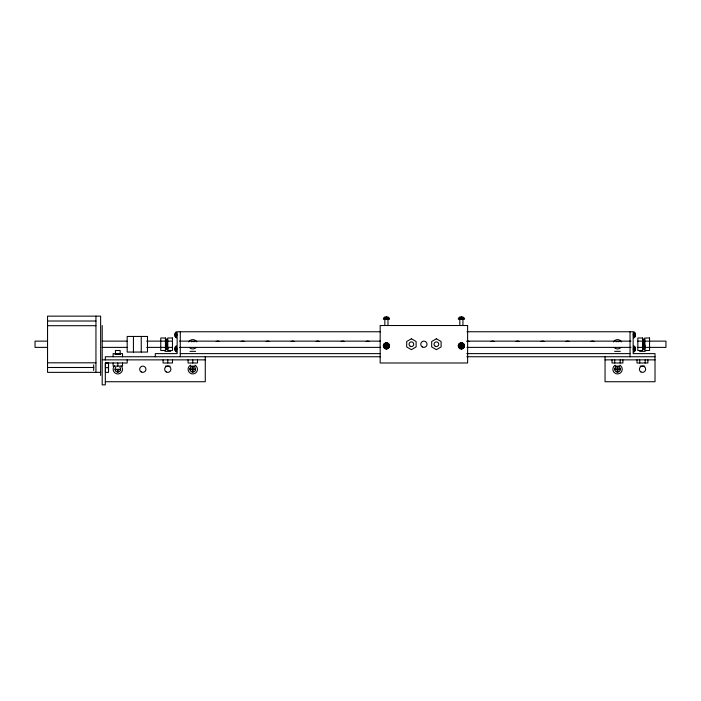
<?xml version="1.0" encoding="UTF-8"?>
<svg xmlns="http://www.w3.org/2000/svg" width="701" height="701" viewBox="0 0 701 701"><rect width="100%" height="100%" fill="white"/><g stroke="black" fill="none" stroke-linecap="round" stroke-linejoin="round"><path stroke-width="1.05" d="M643.79 348.301L643.86 347.249C642.177 349.457 646.664 349.045 643.72 348.783L643.86 347.521M165.559 341.755C164.682 339.74 167.609 337.856 167.373 340.852L167.048 339.345L165.813 339.468L166.514 348.783L167.854 348.87L166.575 348.949M643.807 347.617L643.658 348.949L642.887 339.468L644.061 339.179L644.806 346.741M166.102 340.642L165.962 341.641L165.62 340.809M166.785 340.616L166.987 339.179L167.329 340.476M643.93 339.836L644.201 341.448L644.061 339.179L644.254 340.852M643.316 341.659L643.588 348.783L644.867 349.045M383.465 345.339L383.491 345.085A3.032 3.032 0 0 1 389.449 345.865L389.432 346.68A3.119 3.119 0 0 1 383.298 345.865L383.403 345.058A3.119 3.119 0 0 1 389.537 345.865M389.37 346.39L389.344 346.653A3.032 3.032 0 0 1 383.386 345.865M458.419 345.339L458.358 345.058A3.119 3.119 0 0 1 464.5 345.865L464.395 346.68A3.119 3.119 0 0 1 458.252 345.865L458.331 345.33M643.658 347.258L643.527 348.301L644.797 348.87M166.645 348.783L166.707 348.301M384.761 345.865L384.814 345.435A1.656 1.656 0 0 1 385.988 344.27L386.847 344.27A1.656 1.656 0 0 1 388.074 345.865L388.021 346.294A1.656 1.656 0 0 1 386.847 347.468L385.988 347.468A1.656 1.656 0 0 1 384.761 345.865L388.074 345.865M459.716 345.865L459.777 345.435A1.656 1.656 0 0 1 460.943 344.27L461.801 344.27A1.656 1.656 0 0 1 463.037 345.865L462.975 346.294A1.656 1.656 0 0 1 461.801 347.468L460.943 347.468A1.656 1.656 0 0 1 459.716 345.865L463.037 345.865M166.531 346.68L166.382 347.538L167.583 347.591L167.784 349.045M643.606 346.68L643.465 347.538L644.666 347.591L644.727 348.379M643.562 345.943L643.395 346.548L644.596 346.574L644.762 345.961M642.887 339.468L644 339.345L644.307 340.476M166.435 345.076L166.321 346.548L167.513 346.574L167.583 347.591M643.509 345.076L644.71 345.058M642.948 339.626L644.131 339.345L644.666 347.591M643.01 340.09L644.193 339.836L644.456 340.852M643.08 340.835L644.263 340.616L644.508 341.448M166.286 342.386L165.935 340.09L167.118 339.836L167.25 341.641L166.058 341.808L166.251 345.4L167.451 345.383L167.513 346.574M167.25 341.641L167.32 342.824L166.339 343.236M166.19 344.165L167.381 344.103M643.264 344.165L644.657 344.095M384.761 316.922L388.074 316.922M459.716 316.922L463.037 316.922M383.719 317.702L389.116 317.702M458.682 317.702L464.071 317.702M383.386 318.491L389.449 318.491M458.349 318.491L464.404 318.491M383.298 319.27L389.537 319.27M458.252 319.27L464.5 319.27M47.545 321.014L95.949 321.014M47.545 325.702L95.949 325.702M380.538 331.757L177.16 331.757L177.16 353.619L155.298 353.619L155.298 356.748M466.98 331.757L633.152 331.757L633.152 353.619L655.014 353.619L655.014 381.73L605.051 381.73L605.051 356.748M174.812 334.885L177.16 334.885M633.152 334.885L635.5 334.885M47.545 341.133L35.05 341.133L35.05 347.381L47.545 347.381M102.197 341.133L126.969 341.133M146.711 341.133L165.445 341.133M167.793 341.133L172.472 341.133M179.5 341.133L380.643 341.133M466.997 341.133L630.97 341.133M637.84 341.133L642.528 341.133M644.867 341.133L665.95 341.133L665.95 347.381L644.867 347.381M102.197 347.381L126.969 347.381M146.711 347.381L165.445 347.381M167.793 347.381L172.472 347.381M179.5 347.381L380.643 347.381M466.997 347.381L630.97 347.381M637.84 347.381L642.528 347.381M174.812 348.94L177.16 348.94M633.152 348.94L635.5 348.94M164.972 351.35L170.606 351.35M189.962 351.35L195.588 351.35M614.646 351.35L620.271 351.35M639.627 351.35L645.262 351.35M180.28 353.619L380.538 353.619M466.813 353.619L630.033 353.619M114.999 354.478L120.633 354.478M380.538 356.748L105.325 356.748L105.325 360.007M466.813 356.748L655.014 356.748M205.27 359.867L102.197 359.867L102.197 384.858L105.325 384.858L105.325 362.995L108.55 362.952L108.55 372.38L105.422 372.38L105.422 362.952L127.188 362.995L127.188 359.867M605.051 359.867L655.014 359.867M47.545 362.803L95.949 362.803M165.445 366.115L170.133 366.115M190.435 366.115L195.115 366.115M615.119 366.115L619.798 366.115M640.101 366.115L644.789 366.115M47.545 367.49L93.803 367.49M105.422 367.666L108.55 367.666M190.006 368.875L192.407 368.875L192.407 366.474M195.544 368.875L193.143 368.875L193.143 366.474M614.768 368.875L617.178 368.875L617.178 366.474M620.306 368.875L617.905 368.875L617.905 366.474M115.472 369.243L120.16 369.243M115.052 369.602L117.453 369.602L117.453 372.003M120.581 369.602L118.18 369.602L118.18 372.003M190.006 369.602L192.407 369.602L192.407 372.003M195.544 369.602L193.143 369.602L193.143 372.003M614.768 369.602L617.178 369.602L617.178 372.003M620.306 369.602L617.905 369.602L617.905 372.003M100.637 372.362L47.545 372.362L47.545 316.142L100.637 316.142L100.637 375.499M105.325 381.73L205.27 381.73L205.27 356.748M166.444 348.301L167.653 348.379M166.514 348.783L167.714 348.87M644.605 343.122L643.413 343.236M165.681 340.081L166.006 341.098M167.425 341.448L167.18 340.616L165.997 340.835L166.242 341.659M167.224 340.476L166.917 339.345L165.743 339.626L166.049 340.756M166.198 341.107L165.874 339.626L166.146 340.756M167.32 342.824L167.451 345.383M647.882 359.867L647.882 362.995L636.999 362.995L636.999 359.867M645.165 359.867L645.165 362.995M639.724 359.867L639.724 362.995M635.5 333.229L635.5 336.541M635.5 347.275L635.5 350.596M634.72 332.186L634.72 337.584M634.72 346.241L634.72 351.639M633.941 331.853L633.941 337.917M633.941 345.908L633.941 351.972M630.033 331.757L630.033 356.748M622.9 359.867L622.9 362.995L612.017 362.995L612.017 359.867M620.175 359.867L620.175 362.995M614.733 359.867L614.733 362.995M462.94 319.27L462.94 325.518M461.372 316.922L461.372 319.27M461.372 342.745L461.372 348.993M459.812 319.27L459.812 325.518M387.977 319.27L387.977 325.518M386.417 316.922L386.417 319.27M386.417 342.745L386.417 348.993M384.858 319.27L384.858 325.518M197.489 359.867L197.489 362.995L188.061 362.995L188.061 359.867M192.775 359.867L192.775 362.995M180.28 331.757L180.28 356.748M176.38 331.853L176.38 337.917M176.38 345.908L176.38 351.972M175.601 332.186L175.601 337.584M175.601 346.241L175.601 351.639M174.812 333.229L174.812 336.541M174.812 347.275L174.812 350.596M172.499 359.867L172.499 362.995L163.079 362.995L163.079 359.867M167.793 359.867L167.793 362.995M141.243 336.445L141.243 352.06M133.435 336.445L133.435 352.06M122.526 356.748L122.526 353.619L113.106 353.619L113.106 356.748M122.526 362.995L122.526 366.115L113.106 366.115L113.106 362.995M120.16 353.619L120.16 350.5L115.472 350.5L115.472 353.619M117.821 362.995L117.821 366.115M108.445 365.317L108.445 370.005M102.197 325.518L102.197 359.49M95.949 316.142L95.949 372.362M93.68 364.844L93.68 370.478M195.115 365.186A4.688 4.688 0 0 1 196.368 372.249A4.688 4.688 0 0 1 189.182 372.249A4.688 4.688 0 0 1 190.435 365.186M619.886 365.186A4.688 4.688 0 0 1 621.13 372.249A4.688 4.688 0 0 1 613.953 372.249A4.688 4.688 0 0 1 615.198 365.186M458.349 345.865A3.032 3.032 0 0 0 464.299 346.653L464.404 345.865A3.032 3.032 0 0 0 458.454 345.085M196.087 347.565A4.688 4.688 0 0 1 189.463 347.565M188.718 341.913A4.688 4.688 0 0 1 196.832 341.913M191.364 341.816A2.813 2.813 0 0 1 192.048 341.536L193.502 341.536A2.813 2.813 0 0 1 194.186 341.816M241.188 341.545A3.119 3.119 0 0 1 244.307 341.545M266.17 341.545A3.119 3.119 0 0 1 269.298 341.545M216.197 341.545A3.119 3.119 0 0 1 219.325 341.545M466.813 341.238A3.119 3.119 0 0 1 469.188 341.545M291.16 341.545A3.119 3.119 0 0 1 294.28 341.545M366.115 341.545A3.119 3.119 0 0 1 369.243 341.545M341.133 341.545A3.119 3.119 0 0 1 344.252 341.545M316.142 341.545A3.119 3.119 0 0 1 319.27 341.545M491.05 341.545A3.119 3.119 0 0 1 494.17 341.545M516.032 341.545A3.119 3.119 0 0 1 519.161 341.545M590.996 341.545A3.119 3.119 0 0 1 594.115 341.545M566.005 341.545A3.119 3.119 0 0 1 569.124 341.545M541.023 341.545A3.119 3.119 0 0 1 544.142 341.545M121.133 365.931A4.688 4.688 0 0 1 121.133 372.555A4.688 4.688 0 0 1 114.5 372.555A4.688 4.688 0 0 1 114.5 365.931M115.823 367.245A2.813 2.813 0 0 0 115.095 368.507L115.095 369.97A2.813 2.813 0 0 0 117.085 371.959L118.548 371.959A2.813 2.813 0 0 0 120.537 369.97L120.537 368.507A2.813 2.813 0 0 0 119.81 367.245M620.849 347.565A4.688 4.688 0 0 1 614.225 347.565M613.48 341.913A4.688 4.688 0 0 1 621.594 341.913M616.135 341.816A2.813 2.813 0 0 1 616.81 341.536L618.264 341.536A2.813 2.813 0 0 1 618.948 341.816M383.815 345.172L383.719 345.865A2.699 2.699 0 0 0 385.716 348.476L387.118 348.476A2.699 2.699 0 0 0 389.02 346.566L389.116 345.865A2.699 2.699 0 0 0 387.118 343.262L385.716 343.262A2.699 2.699 0 0 0 383.815 345.172M458.769 345.172L458.682 345.865A2.699 2.699 0 0 0 460.68 348.476L462.073 348.476A2.699 2.699 0 0 0 463.983 346.566L464.071 345.865A2.699 2.699 0 0 0 462.073 343.262L460.68 343.262A2.699 2.699 0 0 0 458.769 345.172M190.059 368.507L190.059 369.97A2.813 2.813 0 0 0 192.048 371.959L193.502 371.959A2.813 2.813 0 0 0 195.491 369.97L195.491 368.507A2.813 2.813 0 0 0 193.502 366.518L192.048 366.518A2.813 2.813 0 0 0 190.059 368.507M614.821 368.507L614.821 369.97A2.813 2.813 0 0 0 616.81 371.959L618.264 371.959A2.813 2.813 0 0 0 620.262 369.97L620.262 368.507A2.813 2.813 0 0 0 618.264 366.518L616.81 366.518A2.813 2.813 0 0 0 614.821 368.507M411.399 338.785L406.694 341.51L406.694 346.951L411.399 349.668L416.114 346.951L416.114 341.51L411.399 338.785M436.39 338.785L431.676 341.51L431.676 346.951L436.39 349.668L441.104 346.951L441.104 341.51L436.39 338.785M644.333 341.641L643.141 341.808L643.369 342.386L644.561 342.219L644.333 341.641M467.62 325.518L380.17 325.518L380.17 362.995L467.62 362.995L467.62 325.518M147.49 336.445L127.188 336.445L127.188 352.06L147.49 352.06L147.49 336.445M165.445 338.005L160.766 338.005L160.766 350.5L165.445 350.5L165.445 338.005M172.472 338.005L167.793 338.005L167.793 350.5L172.472 350.5L172.472 338.005M642.528 338.005L637.84 338.005L637.84 350.5L642.528 350.5L642.528 338.005M649.555 338.005L644.867 338.005L644.867 350.5L649.555 350.5L649.555 338.005M141.243 371.942A3.119 3.119 0 0 0 145.922 369.243A3.119 3.119 0 0 0 141.243 366.535A3.119 3.119 0 0 0 141.243 371.942M166.225 371.942A3.119 3.119 0 0 0 170.913 369.243A3.119 3.119 0 0 0 166.225 366.535A3.119 3.119 0 0 0 166.225 371.942M640.968 371.942A3.119 3.119 0 0 0 645.647 369.243A3.119 3.119 0 0 0 640.968 366.535A3.119 3.119 0 0 0 640.968 371.942M422.335 346.96A3.119 3.119 0 0 0 427.023 344.252A3.119 3.119 0 0 0 422.335 341.545A3.119 3.119 0 0 0 422.335 346.96M435.216 346.259A2.34 2.34 0 0 0 438.73 344.226A2.34 2.34 0 0 0 435.216 342.202A2.34 2.34 0 0 0 435.216 346.259M410.234 346.259A2.34 2.34 0 0 0 413.748 344.226A2.34 2.34 0 0 0 410.234 342.202A2.34 2.34 0 0 0 410.234 346.259"/></g></svg>
